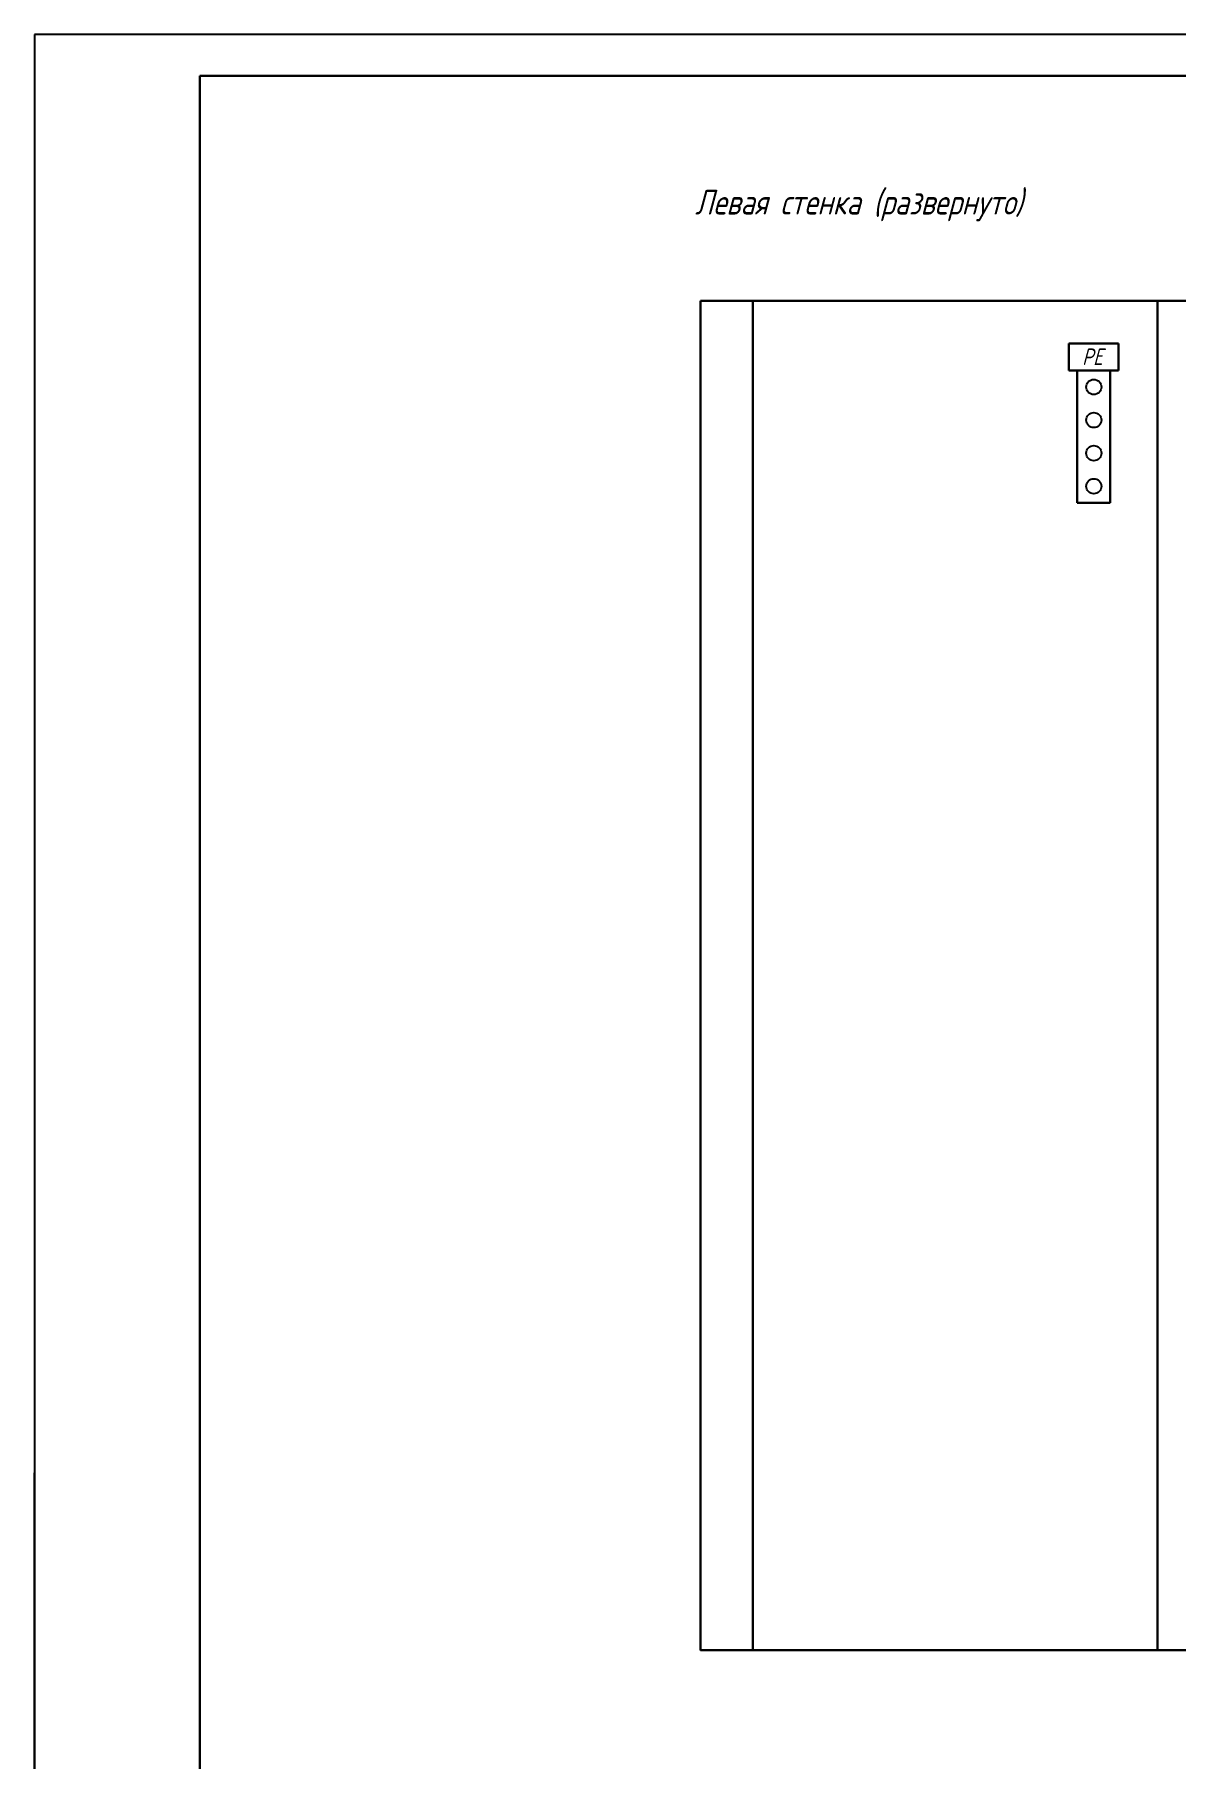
# Model space of a CAD drawing. Header units: millimetres. Extents: x 3980 to 4600, y -5280 to -3332.
# Drawn here: x 3980.4 to 4118.4, y -5068 to -4859.6 of the extents above; entities that cross this region are included whole.
import ezdxf

# ---------------------------------------------------------------- set-up
doc = ezdxf.new("R2010")
doc.units = ezdxf.units.MM
doc.layers.add('ссылки', color=7, linetype='Continuous')
doc.styles.add('GOST тип А', font='', dxfattribs={"oblique": 15})
doc.styles.get('GOST тип А').set_extended_font_data('GOST type A')

msp = doc.modelspace()

# ---------------------------------------------------------------- linework, layer by layer
at = {"color": 7}
for p, q in [((4599.616, -4859.551), (3980.366, -4859.551)), ((3980.366, -4859.551), (3980.366, -5279.551)), ((4060.907, -4891.771), (4060.907, -5054.989)), ((4116.21, -4891.771), (4064.626, -4891.771))]:
    msp.add_line(p, q, dxfattribs=at)
at = {"color": 250}
for p, q in [((3980.366, -4859.551), (3980.366, -5105.301)), ((3980.366, -5279.551), (3980.366, -5033.486)), ((4116.21, -5054.942), (4178.535, -5054.942))]:
    msp.add_line(p, q, dxfattribs=at)
at = {"color": 7, "lineweight": 30}
for p, q in [((4000.366, -5274.551), (4000.366, -4864.551)), ((4000.366, -4864.551), (4594.616, -4864.551)), ((4116.21, -4891.771), (4060.907, -4891.771)), ((4060.907, -4891.771), (4060.907, -5054.942)), ((4067.257, -4891.771), (4067.257, -5054.942)), ((4116.21, -5054.942), (4116.21, -4891.771)), ((4116.21, -4891.771), (4241.074, -4891.771)), ((4105.487, -4900.185), (4105.487, -4896.907)), ((4105.487, -4896.907), (4111.487, -4896.907)), ((4111.487, -4896.907), (4111.487, -4900.185)), ((4105.487, -4900.185), (4106.487, -4900.185)), ((4106.487, -4900.185), (4106.487, -4904.185)), ((4110.487, -4900.185), (4106.487, -4900.185)), ((4110.487, -4900.185), (4110.487, -4904.185)), ((4110.487, -4900.185), (4111.487, -4900.185)), ((4106.487, -4904.185), (4106.487, -4908.185)), ((4110.487, -4904.185), (4110.487, -4908.185)), ((4106.487, -4908.185), (4106.487, -4912.185)), ((4110.487, -4908.185), (4110.487, -4912.185)), ((4106.487, -4912.185), (4106.487, -4916.185)), ((4110.487, -4912.185), (4110.487, -4916.185)), ((4110.487, -4916.185), (4106.487, -4916.185)), ((4116.21, -5054.942), (4060.907, -5054.942)), ((4241.074, -5054.942), (4116.21, -5054.942))]:
    msp.add_line(p, q, dxfattribs=at)
at = {"color": 7}
for centre in [(4108.487, -4902.185), (4108.487, -4906.185), (4108.487, -4910.185), (4108.487, -4914.185)]:
    msp.add_circle(centre, 0.915, dxfattribs=at)

# ---------------------------------------------------------------- texts
at = {"color": 7, "style": 'GOST тип А', "oblique": 15}
msp.add_text('РЕ', height=2, dxfattribs=at).set_placement((4107.07, -4899.527))
at = {"layer": 'ссылки', "color": 7, "style": 'GOST тип А', "oblique": 15}
msp.add_text('Левая стенка (развернуто)', height=3, dxfattribs=at).set_placement((4060.259, -4881.322))

doc.saveas('drawing.dxf')
